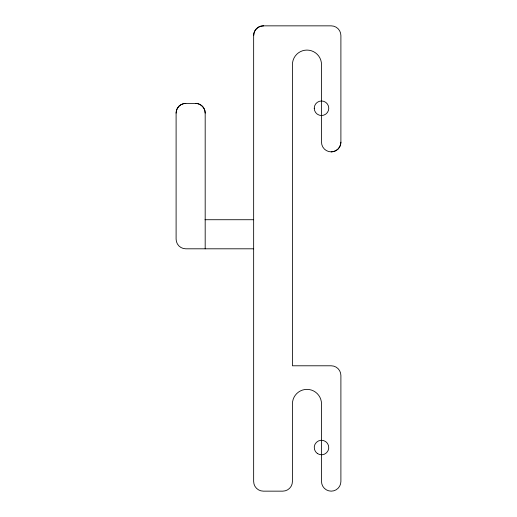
<?xml version="1.0" encoding="UTF-8"?>
<svg xmlns="http://www.w3.org/2000/svg" width="517" height="517" viewBox="0 0 517 517"><rect width="100%" height="100%" fill="white"/><g stroke="black" fill="none" stroke-linecap="round" stroke-linejoin="round"><path stroke-width="0.78" d="M263.347 25.85L331.203 25.85A9.694 9.694 0 0 1 340.897 35.544L340.897 142.175A9.694 9.694 0 0 1 331.203 151.869A9.694 9.694 0 0 1 321.509 142.175L321.509 64.625A14.541 14.541 0 0 0 306.969 50.084A14.541 14.541 0 0 0 292.428 64.625L292.428 365.79L331.203 365.79A9.694 9.694 0 0 1 340.897 375.484L340.897 481.456A9.694 9.694 0 0 1 331.203 491.15A9.694 9.694 0 0 1 321.509 481.456L321.509 403.906A14.541 14.541 0 0 0 306.969 389.366A14.541 14.541 0 0 0 292.428 403.906L292.428 481.456A9.694 9.694 0 0 1 282.734 491.15L263.347 491.15A9.694 9.694 0 0 1 253.653 481.456L253.653 35.544A9.694 9.694 0 0 1 263.347 25.85A9.694 9.694 0 0 0 253.653 35.544M253.653 248.806L185.797 248.806A9.694 9.694 0 0 1 176.103 239.112L176.103 113.094A9.694 9.694 0 0 1 185.797 103.4L195.491 103.4C200.667 103.264 205.32 107.917 205.184 113.094L205.184 248.806M205.023 219.725L253.653 219.725M340.897 142.175A9.694 9.694 0 0 1 331.203 151.869M195.491 103.4A9.694 9.694 0 0 1 205.184 113.094M176.103 113.094A9.694 9.694 0 0 1 185.797 103.4M317.322 453.474A7.27 7.27 0 0 0 328.747 448.181A7.27 7.27 0 0 0 318.453 440.93A7.27 7.27 0 0 0 317.322 453.474M314.239 108.247A7.27 7.27 0 0 0 321.509 115.517A7.27 7.27 0 0 0 328.78 108.247A7.27 7.27 0 0 0 321.509 100.977A7.27 7.27 0 0 0 314.239 108.247"/></g></svg>
